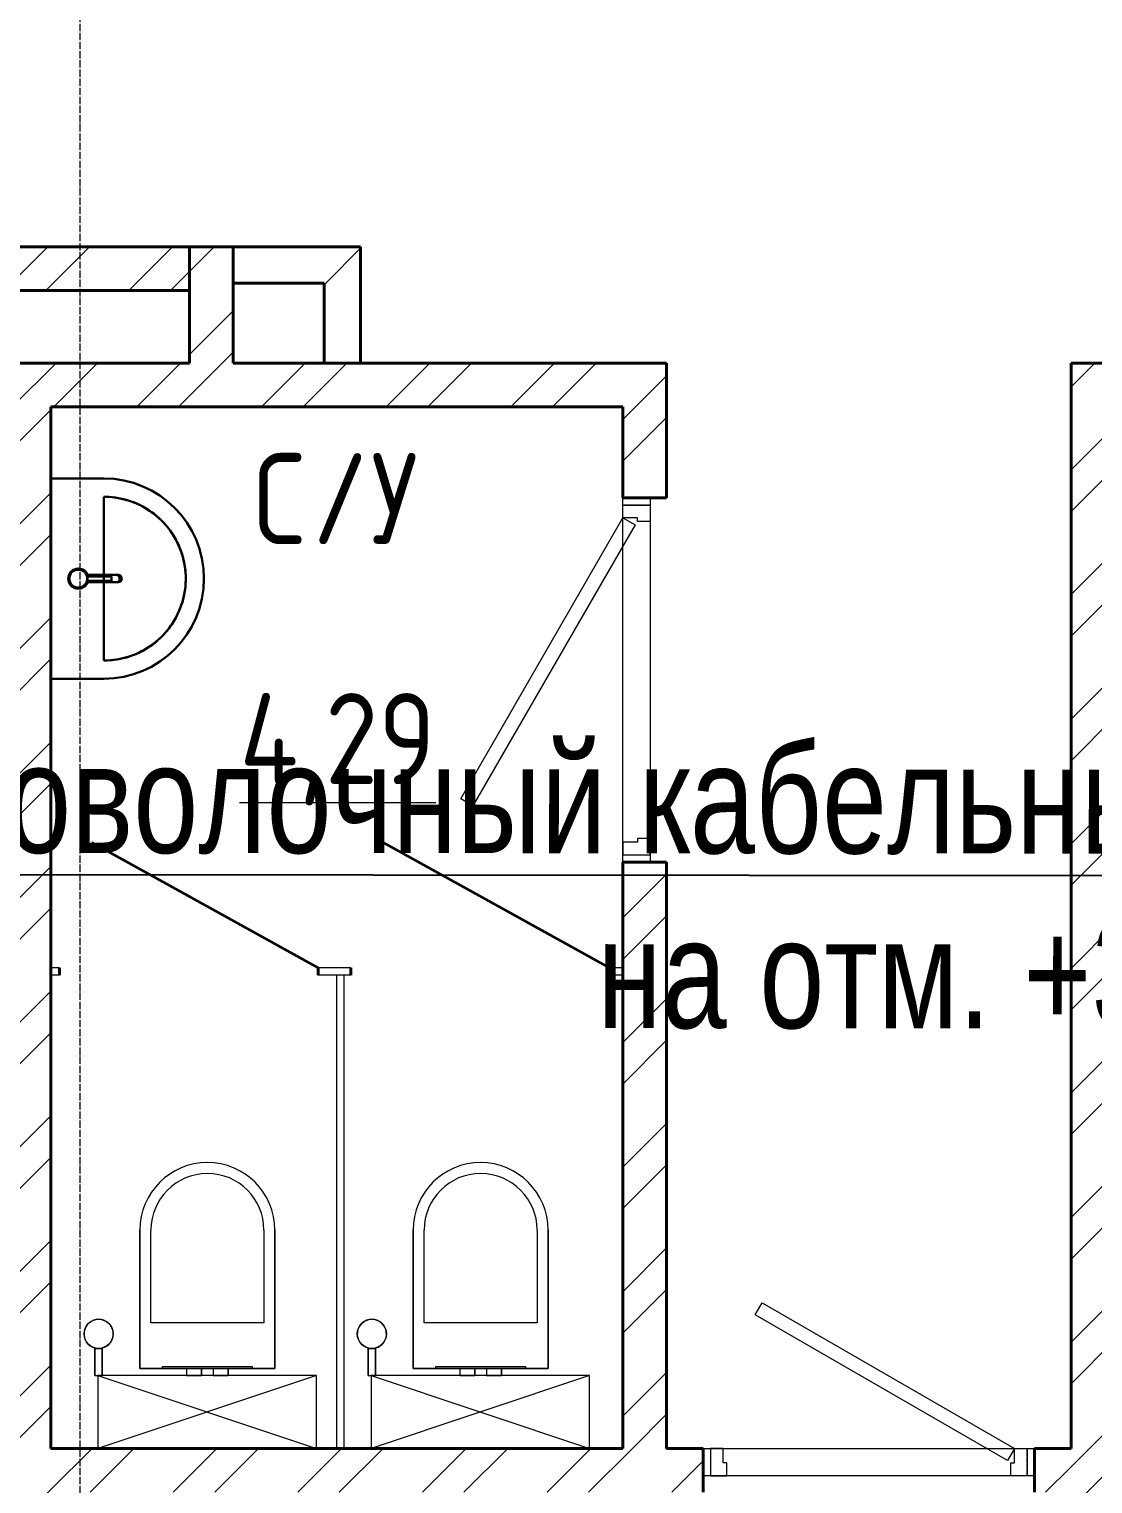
# Model space of a CAD drawing. Header units: millimetres. Extents: x 0 to 351840, y -132678 to 32417.
# Drawn here: x 315193 to 318113, y -47066 to -43071 of the extents above; entities that cross this region are included whole.
import ezdxf
from ezdxf import colors
from ezdxf.entities.mleader import LeaderData, LeaderLine
from ezdxf.math import Vec2, Vec3

# ---------------------------------------------------------------- set-up
doc = ezdxf.new("R2010")
doc.units = ezdxf.units.MM
doc.linetypes.add('BI_линия_сетки', pattern=[25, 20, -2.5, 0, -2.5])
doc.linetypes.add('BI_невидимые', pattern=[5, 3, -2])
for name, color, linetype, lineweight in [('E-CABL-TRAY-IDEN', 7, 'Continuous', 9), ('Двери', 7, 'Continuous', 18), ('Марки помещений', 7, 'Continuous', 20), ('Оси', 7, 'Continuous', 9), ('Перекрытие', 7, 'Continuous', 18), ('Сантехника', 7, 'Continuous', 9), ('Стены внутренние', 7, 'Continuous', 18), ('Стены несущие', 7, 'Continuous', 18), ('Узлы', 7, 'Continuous', 9)]:
    doc.layers.add(name, color=color, linetype=linetype, lineweight=lineweight)
doc.layers.add('Линии', color=7, linetype='Continuous', lineweight=9, true_color=0x00a600)
doc.styles.add('GOST Common_1', font='GOST Common.ttf', dxfattribs={"width": 0.9, "height": 250})
doc.styles.add('новый', font='Шрифт GOST2304A.ttf', dxfattribs={"width": 0.8, "height": 250})
pattern_1 = [(45, (2e-10, 1e-10), (-171.074, 171.074), []), (45, (114.05, 1e-10), (-171.074, 171.074), [])]
pattern_2 = [(45, (2e-10, 1e-10), (-212.132, 212.132), [])]

# ---------------------------------------------------------------- blocks, each defined once
blk = doc.blocks.new('_DotSmall')
at = {"color": 0, "linetype": 'ByBlock', "const_width": 0.5}
blk.add_lwpolyline([(-0.0625, 0, 1), (0.0625, 0, 1)], format="xyb", close=True, dxfattribs=at)
blk = doc.blocks.new('_Двери_Металлические_Однопольная_Техническая_1_3_4_8 - _дверь_ДМВ_2200-1010_Л Д-4_-5753227-01 Этаж__0_000___Отделочный_')
at = {"layer": 'Двери', "color": 9, "lineweight": 9}
for p, q in [((-220, 471.7), (-200.8, 505)), ((-200.8, 505), (570, 60)), ((550.8, 26.7), (-220, 471.7)), ((-320, 60), (-355, 60)), ((-355, 60), (-355, -15)), ((-320, 20), (-320, 60)), ((570, 60), (550.8, 26.7)), ((570, 60), (605, 60)), ((570, 20), (570, 60)), ((605, 60), (605, -15)), ((-310, 20), (-320, 20)), ((-310, -15), (-310, 20)), ((560, 20), (570, 20)), ((560, -15), (560, 20)), ((-355, -15), (-310, -15)), ((605, -15), (560, -15))]:
    blk.add_line(p, q, dxfattribs=at)
at = {"layer": 'Двери', "color": 9, "linetype": 'BI_невидимые', "lineweight": 9}
for p, q in [((-375, -15), (-375, 60)), ((-375, 60), (-355, 60)), ((-375, -15), (-375, 60)), ((-375, 60), (-355, 60)), ((-355, 60), (-355, -15)), ((-355, 60), (-355, -15)), ((605, -15), (605, 60)), ((605, 60), (625, 60)), ((605, -15), (605, 60)), ((605, 60), (625, 60)), ((625, 60), (625, -15)), ((625, 60), (625, -15)), ((-355, -15), (-375, -15)), ((-355, -15), (-375, -15)), ((625, -15), (605, -15)), ((625, -15), (605, -15))]:
    blk.add_line(p, q, dxfattribs=at)
blk = doc.blocks.new('_Двери_Металлические_Однопольная_Техническая_1_3_4_8 - _дверь_ДМВ_2200-910_Л Д-7_-6412821-01 Этаж__0_000___Отделочный_')
at = {"layer": 'Двери', "color": 9, "lineweight": 9}
for p, q in [((-187, 426.7), (-167.8, 460)), ((-167.8, 460), (525, 60)), ((505.8, 26.7), (-187, 426.7)), ((-275, 60), (-310, 60)), ((-310, 60), (-310, -15)), ((-275, 20), (-275, 60)), ((525, 60), (505.8, 26.7)), ((525, 60), (560, 60)), ((525, 20), (525, 60)), ((560, 60), (560, -15)), ((-265, 20), (-275, 20)), ((-265, -15), (-265, 20)), ((515, 20), (525, 20)), ((515, -15), (515, 20)), ((-310, -15), (-265, -15)), ((560, -15), (515, -15))]:
    blk.add_line(p, q, dxfattribs=at)
at = {"layer": 'Двери', "color": 9, "linetype": 'BI_невидимые', "lineweight": 9}
for p, q in [((-330, -15), (-330, 60)), ((-330, 60), (-310, 60)), ((-330, -15), (-330, 60)), ((-330, 60), (-310, 60)), ((-310, 60), (-310, -15)), ((-310, 60), (-310, -15)), ((560, -15), (560, 60)), ((560, 60), (580, 60)), ((560, -15), (560, 60)), ((560, 60), (580, 60)), ((580, 60), (580, -15)), ((580, 60), (580, -15)), ((-310, -15), (-330, -15)), ((-310, -15), (-330, -15)), ((580, -15), (560, -15)), ((580, -15), (560, -15))]:
    blk.add_line(p, q, dxfattribs=at)
blk = doc.blocks.new('_сантехника_2D_унитаз с инсталляцией - _сантехника_2D_унитаз с инсталляцией-V52-01 Этаж__0_000___Отделочный_')
at = {"layer": 'Сантехника', "color": 9}
for p, q in [((300, 200), (-300, 200)), ((-300, 200), (-300, 0)), ((300, 200), (-300, 0)), ((-300, 200), (300, 0)), ((-15.3, 219.6), (-56.3, 219.6)), ((-56.3, 219.6), (-56.3, 200)), ((-56.3, 200), (-15.3, 200)), ((-15.3, 200), (-15.3, 219.6)), ((57.7, 219.6), (16.7, 219.6)), ((16.7, 219.6), (16.7, 200)), ((16.7, 200), (57.7, 200)), ((57.7, 200), (57.7, 219.6)), ((300, 0), (300, 200))]:
    blk.add_line(p, q, dxfattribs=at)
at = {"layer": 'Узлы', "color": 9}
for p, q in [((-184.3, 219.6), (-184.3, 599.8)), ((-184.3, 599.8), (-184.3, 219.6)), ((-154.2, 344.5), (-154.2, 599.7)), ((155.9, 599.7), (155.9, 344.5)), ((185.9, 599.8), (185.9, 219.6)), ((185.9, 219.6), (185.9, 599.8)), ((155.9, 344.5), (-154.2, 344.5)), ((-307.7, 275.8), (-307.7, 200)), ((-307.7, 200), (-307.7, 274.5)), ((-307.7, 274.5), (-287.8, 274.5)), ((-287.8, 200), (-287.8, 275.7)), ((-287.8, 274.5), (-287.8, 200)), ((-307.7, 200), (-287.8, 200)), ((185.9, 219.6), (-184.3, 219.6)), ((-184.3, 219.6), (185.9, 219.6)), ((-122.3, 224.8), (123.7, 224.8)), ((-122.3, 219.6), (-122.3, 224.8)), ((-56.3, 219.6), (-56.3, 200)), ((-15.3, 219.6), (-15.3, 200)), ((16.7, 219.6), (16.7, 200)), ((57.7, 219.6), (57.7, 200)), ((123.7, 224.8), (123.7, 219.6))]:
    blk.add_line(p, q, dxfattribs=at)
blk.add_circle((-297.7, 314.5), 40, dxfattribs=at)
for centre, radius, start, end in [((0.8, 599.8), 185.1, 0, 180), ((0.8, 599.8), 185.1, 360, 180), ((0.9, 599.7), 155.1, 0, 180), ((-297.7, 314.5), 40, 284.3723, 255.4859)]:
    blk.add_arc(centre, radius, start, end, dxfattribs=at)
blk = doc.blocks.new('ADSK_Умывальник_Полукруглый_Керамический_ГОСТ30493-96 - 2-ой величины-5720892-01 Этаж__0_000___Отделочный_')
at = {"layer": 'Сантехника', "color": 9, "lineweight": 30}
for p, q in [((10236.5, 12510), (10236.5, 12365)), ((10501.6, 12510), (10286.5, 12510)), ((10736.5, 12510), (10521.4, 12510)), ((10786.5, 12365), (10786.5, 12510))]:
    blk.add_line(p, q, dxfattribs=at)
at = {"layer": 'Сантехника', "color": 9, "lineweight": 30, "flags": 128}
blk.add_lwpolyline([(10736.5, 12510), (10736.3, 12519), (10735.8, 12528), (10734.9, 12536.9), (10733.6, 12545.8), (10732, 12554.7), (10730.1, 12563.5), (10727.7, 12572.2), (10725.1, 12580.8), (10722.1, 12589.3), (10718.7, 12597.6), (10715.1, 12605.8), (10711.1, 12613.9), (10706.8, 12621.8), (10702.1, 12629.5), (10697.2, 12637), (10692, 12644.4), (10686.5, 12651.5), (10680.7, 12658.4), (10674.6, 12665), (10668.3, 12671.4), (10661.7, 12677.5), (10654.9, 12683.4), (10647.8, 12689), (10640.5, 12694.3), (10633.1, 12699.3), (10625.4, 12704), (10617.5, 12708.4), (10609.5, 12712.5), (10601.4, 12716.3), (10593, 12719.7), (10584.6, 12722.8), (10576, 12725.6), (10567.3, 12728), (10558.6, 12730), (10549.7, 12731.7), (10540.8, 12733.1), (10531.9, 12734.1), (10522.9, 12734.7), (10513.9, 12735), (10504.9, 12734.9), (10495.9, 12734.5), (10487, 12733.7), (10478.1, 12732.5), (10469.2, 12731), (10460.4, 12729.1), (10451.7, 12726.9), (10443, 12724.3), (10434.5, 12721.4), (10426.1, 12718.2), (10417.9, 12714.6), (10409.8, 12710.7), (10401.8, 12706.5), (10394, 12701.9), (10386.5, 12697.1), (10379.1, 12691.9), (10371.9, 12686.5), (10365, 12680.7), (10358.3, 12674.8), (10351.8, 12668.5), (10345.6, 12662), (10339.6, 12655.2), (10334, 12648.2), (10328.6, 12641), (10323.5, 12633.6), (10318.7, 12626), (10314.2, 12618.2), (10310, 12610.2), (10306.2, 12602.1), (10302.7, 12593.8), (10299.5, 12585.4), (10296.7, 12576.8), (10294.2, 12568.2), (10292, 12559.5), (10290.2, 12550.6), (10288.8, 12541.8), (10287.7, 12532.8), (10286.9, 12523.8), (10286.6, 12514.9), (10286.5, 12510)], dxfattribs=at)
at = {"layer": 'Сантехника', "color": 9, "lineweight": 30}
for radius in [275, 225]:
    blk.add_arc((10511.5, 12510), radius, 0, 180, dxfattribs=at)
blk = doc.blocks.new('ADSK_Смеситель_ГОСТ25809-96 - Для умывальника_Однорукояточный-V56-01 Этаж__0_000___Отделочный_')
at = {"layer": 'Сантехника', "color": 9, "lineweight": 30}
for p, q in [((15965.3, 4814.5), (15919.6, 4814.5)), ((15919.6, 4802.5), (15965.3, 4802.5)), ((15978.4, 4818.5), (15920.2, 4818.5)), ((15920.2, 4798.5), (15978.4, 4798.5)), ((15965.2, 4803.5), (15965.2, 4813.5)), ((15986, 4814.5), (15965.3, 4814.5)), ((15965.3, 4802.5), (15986, 4802.5)), ((16001.1, 4818.5), (15978.4, 4818.5)), ((15978.4, 4798.5), (16001.1, 4798.5)), ((15986, 4813.5), (15986, 4814.5)), ((15986, 4813.5), (15986, 4814.5)), ((15986, 4813.5), (15986, 4803.5)), ((15986, 4802.5), (15986, 4803.5)), ((15986, 4802.5), (15986, 4803.5)), ((16005, 4818.5), (16001.1, 4818.5)), ((16001.1, 4798.5), (16005, 4798.5))]:
    blk.add_line(p, q, dxfattribs=at)
for radius, start, end in [(27.5, 90, 270), (27.5, 90, 107.8203), (27.5, 71.9777, 90), (27.5, 11.0769, 90), (27.5, 173.3116, 186.6875), (27.5, 135, 168.0226), (27.5, 191.9767, 225), (24.5, 90, 270), (27.5, 113.3113, 126.6872), (24.5, 270, 90), (27.5, 270, 348.9224), (27.5, 53.3128, 66.6887), (27.5, 11.9774, 45), (27.5, 315, 348.0233), (24.5, 10.2298, 15), (24.5, 10.2298, 15), (24.5, 345, 349.7702), (24.5, 345, 349.7702), (27.5, 233.3119, 246.6878), (27.5, 252.1797, 270), (27.5, 270, 288.0231), (27.5, 293.3122, 306.6881)]:
    blk.add_arc((15895, 4808.5), radius, start, end, dxfattribs=at)
for start_param, end_param in [(4.712389, 6.283185), (3.141593, 4.712389)]:
    blk.add_ellipse((16005, 4808.5), major_axis=(0, 10), ratio=0.965926, start_param=start_param, end_param=end_param, dxfattribs=at)
for points, knots in [([(15919.1, 4813), (15919, 4813.3), (15918.9, 4813.8), (15918.8, 4814.4), (15918.7, 4814.8), (15918.6, 4815), (15918.6, 4815.1)], [0.13888889, 0.13888889, 0.13888889, 0.13888889, 0.16666667, 0.19444444, 0.20833333, 0.22222222, 0.22222222, 0.22222222, 0.22222222]), ([(15918.6, 4801.8), (15918.6, 4801.9), (15918.6, 4802), (15918.7, 4802.4), (15918.9, 4803), (15919, 4803.7), (15919.1, 4804)], [0.77430556, 0.77430556, 0.77430556, 0.77430556, 0.78298611, 0.79166667, 0.82638889, 0.86111111, 0.86111111, 0.86111111, 0.86111111]), ([(15965.3, 4814.5), (15965.3, 4814.5), (15965.2, 4814.5), (15965.2, 4814.4), (15965.2, 4814.2), (15965.2, 4813.9), (15965.2, 4813.7), (15965.2, 4813.5)], [0, 0, 0, 0, 0.166667, 0.333333, 0.5, 0.666667, 1, 1, 1, 1]), ([(15965.7, 4802.5), (15965.7, 4802.5), (15965.7, 4802.5), (15965.7, 4802.6), (15965.8, 4802.8), (15965.8, 4803.1), (15965.8, 4803.3), (15965.8, 4803.5)], [0, 0, 0, 0, 0.166667, 0.333333, 0.5, 0.666667, 1, 1, 1, 1]), ([(15974.7, 4803.5), (15975.1, 4802), (15975.9, 4800.1), (15977.3, 4798.7), (15978, 4798.5), (15978.4, 4798.5)], [0.1666667, 0.1666667, 0.1666667, 0.1666667, 0.3333333, 0.4166667, 0.5, 0.5, 0.5, 0.5]), ([(16001.1, 4818.5), (16001.3, 4818.5), (16001.6, 4818.5), (16002, 4818.4), (16002.5, 4818.3), (16002.9, 4818.2), (16003.4, 4818), (16003.8, 4817.7), (16004.2, 4817.5), (16004.7, 4817.2), (16005.1, 4816.8), (16005.6, 4816.3), (16006, 4815.7), (16006.4, 4815.1), (16006.8, 4814.4), (16007.3, 4813.5), (16007.7, 4812.3), (16008.1, 4810.7), (16008.2, 4809.4), (16008.2, 4808.5)], [0.5, 0.5, 0.5, 0.5, 0.5208333, 0.5416667, 0.5625, 0.5833333, 0.6041667, 0.625, 0.6458333, 0.6666667, 0.6875, 0.7083333, 0.75, 0.7708333, 0.7916667, 0.8333333, 0.875, 0.9166667, 1, 1, 1, 1]), ([(16008.2, 4808.5), (16008.2, 4807.6), (16008.1, 4806.3), (16007.7, 4804.7), (16007.3, 4803.5), (16006.8, 4802.6), (16006.4, 4801.9), (16006, 4801.3), (16005.4, 4800.5), (16004.8, 4799.9), (16004.2, 4799.5), (16003.8, 4799.3), (16003.4, 4799), (16002.9, 4798.8), (16002.5, 4798.7), (16002, 4798.6), (16001.6, 4798.5), (16001.3, 4798.5), (16001.1, 4798.5)], [0, 0, 0, 0, 0.0833333, 0.125, 0.1666667, 0.2083333, 0.2291667, 0.25, 0.2916667, 0.3333333, 0.3541667, 0.375, 0.3958333, 0.4166667, 0.4375, 0.4583333, 0.4791667, 0.5, 0.5, 0.5, 0.5])]:
    blk.add_open_spline(points, degree=3, knots=knots, dxfattribs=at)
for points in [[(15919.7, 4813.5), (15919.7, 4813.6), (15919.7, 4813.8), (15919.6, 4814), (15919.6, 4814.2), (15919.6, 4814.4), (15919.6, 4814.4), (15919.6, 4814.5)], [(15919.6, 4802.5), (15919.6, 4802.6), (15919.6, 4802.6), (15919.6, 4802.8), (15919.6, 4803), (15919.7, 4803.2), (15919.7, 4803.4), (15919.7, 4803.5)], [(15919.7, 4803.5), (15920, 4805.2), (15920.4, 4808.5), (15920, 4811.8), (15919.7, 4813.5)], [(15920, 4814.5), (15920, 4814.5), (15920, 4814.5), (15920, 4814.5)], [(15920.1, 4802.6), (15920.1, 4802.6), (15920, 4802.5), (15920, 4802.5), (15920, 4802.5)], [(15965.2, 4803.5), (15965.2, 4803.3), (15965.2, 4803), (15965.2, 4802.6), (15965.2, 4802.5), (15965.3, 4802.5)], [(15965.8, 4813.5), (15965.8, 4813.7), (15965.8, 4814), (15965.7, 4814.4), (15965.7, 4814.5), (15965.7, 4814.5)], [(15978.4, 4818.5), (15978, 4818.5), (15977.3, 4818.3), (15976.2, 4817.3), (15975.3, 4815.7), (15974.9, 4814.3), (15974.7, 4813.5)]]:
    blk.add_open_spline(points, degree=3, dxfattribs=at)
blk = doc.blocks.new('A$C13a22a9d')
at = {"layer": 'Стены внутренние', "lineweight": 9}
h = blk.add_hatch(dxfattribs=at)
h.set_pattern_fill('FP_42', color=9, style=0, pattern_type=2)
h.set_pattern_definition(pattern_1)
h.paths.add_polyline_path([(15085.3, 5600), (16200, 5600), (16200, 5720), (15085.3, 5720)])
h = blk.add_hatch(dxfattribs=at)
h.set_pattern_fill('FP_42', color=9, style=0, pattern_type=2)
h.set_pattern_definition(pattern_1)
h.paths.add_polyline_path([(16320, 5400), (16320, 5720), (16200, 5720), (16200, 5400)])
h = blk.add_hatch(dxfattribs=at)
h.set_pattern_fill('FP_35', color=9, style=0, pattern_type=2)
h.set_pattern_definition([(0, (2e-10, 1e-10), (1625.6, 406.4), [67.056, -1152.144, 67.056, -1152.144, -6502.4]), (0, (2e-10, 1e-10), (1625.6, 406.4), [-2438.4, 67.056, -2371.344, 67.056, -1152.144, -2844.8]), (0, (2e-10, 1e-10), (1625.6, 406.4), [-6096, 67.056, -745.744, 67.056, -1964.944]), (120, (609.6, 203.2), (-1164.753, 1204.611), [67.056, -1152.144, 67.056, -1152.144, -6502.4]), (120, (609.6, 203.2), (-1164.753, 1204.611), [-2438.4, 67.056, -2371.344, 67.056, -1152.144, -2844.8]), (120, (609.6, 203.2), (-1164.753, 1204.611), [-6096, 67.056, -745.744, 67.056, -1964.944]), (240, (812.8, 1016), (-460.847, -1611.011), [67.056, -1152.144, 67.056, -1152.144, -6502.4]), (240, (812.8, 1016), (-460.847, -1611.011), [-2438.4, 67.056, -2371.344, 67.056, -1152.144, -2844.8]), (240, (812.8, 1016), (-460.847, -1611.011), [-6096, 67.056, -745.744, 67.056, -1964.944])])
h.paths.add_polyline_path([(16670, 5620), (16670, 5720), (16320, 5720), (16320, 5620), (16570, 5620)])
h = blk.add_hatch(dxfattribs=at)
h.set_pattern_fill('FP_36', color=9, style=0, pattern_type=2)
h.set_pattern_definition(pattern_2)
h.paths.add_polyline_path([(16670, 5620), (16670, 5720), (16320, 5720), (16320, 5620), (16570, 5620)])
h = blk.add_hatch(dxfattribs=at)
h.set_pattern_fill('FP_36', color=9, style=0, pattern_type=2)
h.set_pattern_definition(pattern_2)
h.paths.add_polyline_path([(16570, 5400), (16670, 5400), (16670, 5620), (16570, 5620)])
h = blk.add_hatch(dxfattribs=at)
h.set_pattern_fill('FP_42', color=9, style=0, pattern_type=2)
h.set_pattern_definition(pattern_1)
h.paths.add_polyline_path([(17510, 5280), (17510, 5400), (15700, 5400), (15700, 5280), (17390, 5280)])
h = blk.add_hatch(dxfattribs=at)
h.set_pattern_fill('FP_42', color=9, style=0, pattern_type=2)
h.set_pattern_definition(pattern_1)
h.paths.add_polyline_path([(20220, 5280), (21600, 5280), (21600, 5400), (20220, 5400)])
h.paths.add_polyline_path([(18620, 5280), (19220, 5280), (19220, 5400), (18620, 5400)])
h = blk.add_hatch(dxfattribs=at)
h.set_pattern_fill('FP_42', color=9, style=0, pattern_type=2)
h.set_pattern_definition(pattern_1)
h.paths.add_polyline_path([(15700, 200), (15820, 200), (15820, 5280), (15700, 5280), (15700, 714.2)])
h = blk.add_hatch(dxfattribs=at)
h.set_pattern_fill('FP_42', color=9, style=0, pattern_type=2)
h.set_pattern_definition(pattern_1)
h.paths.add_polyline_path([(17510, 2420), (17510, 4030), (17390, 4030), (17390, 2420)])
h.paths.add_polyline_path([(17390, 5030), (17510, 5030), (17510, 5280), (17390, 5280)])
h = blk.add_hatch(dxfattribs=at)
h.set_pattern_fill('FP_42', color=9, style=0, pattern_type=2)
h.set_pattern_definition(pattern_1)
h.paths.add_polyline_path([(18740, 50), (18740, 5280), (18620, 5280), (18620, 50)])
h = blk.add_hatch(dxfattribs=at)
h.set_pattern_fill('FP_42', color=9, style=0, pattern_type=2)
h.set_pattern_definition(pattern_1)
h.paths.add_polyline_path([(17610, 2300), (17610, 2420), (15820, 2420), (15820, 2300), (17037.7, 2300)])
h.paths.add_polyline_path([(18620, 2300), (18620, 2420), (18520, 2420), (18520, 2300)])
at = {"layer": 'Линии', "color": 9, "lineweight": 40}
for p, q in [((16553, 3740), (15932, 4084.2)), ((17353, 3740), (16732, 4084.2)), ((15843, 3720), (15843, 3740)), ((16553, 3720), (16553, 3740)), ((16643, 3720), (16643, 3740)), ((17353, 3720), (17353, 3740))]:
    blk.add_line(p, q, dxfattribs=at)
at = {"layer": 'Линии', "color": 9}
for p, q in [((15843, 3740), (15820, 3740)), ((15843, 3720), (15820, 3720)), ((16643, 3740), (16553, 3740)), ((16643, 3720), (16553, 3720)), ((16605, 2420), (16605, 3720)), ((16625, 2420), (16625, 3720)), ((17390, 3740), (17353, 3740)), ((17390, 3720), (17353, 3720)), ((15820, 2420), (16500, 2420))]:
    blk.add_line(p, q, dxfattribs=at)
at = {"layer": 'Оси', "color": 9, "linetype": 'BI_линия_сетки'}
blk.add_line((15900, -3627.3), (15900, 29372.3), dxfattribs=at)
at = {"layer": 'Перекрытие', "color": 9, "lineweight": 9}
for p, q in [((17390, 4030), (17390, 5030)), ((17465, 5030), (17465, 4030)), ((17610, 2420), (18520, 2420)), ((18520, 2345), (17610, 2345))]:
    blk.add_line(p, q, dxfattribs=at)
at = {"layer": 'Стены несущие', "color": 9, "lineweight": 40}
for p, q in [((16670, 5720), (14475.3, 5720)), ((16200, 5720), (16200, 5400)), ((16320, 5720), (16320, 5400)), ((16670, 5400), (16670, 5720)), ((16200, 5600), (15085.3, 5600)), ((16320, 5620), (16570, 5620)), ((16570, 5620), (16570, 5400)), ((16200, 5400), (14335.3, 5400)), ((17510, 5400), (16320, 5400)), ((17510, 5030), (17510, 5400)), ((19220, 5400), (18620, 5400)), ((18620, 5400), (18620, 2420)), ((15820, 2420), (15820, 5280)), ((15820, 5280), (17390, 5280)), ((17390, 5280), (17390, 5030)), ((17390, 5030), (17510, 5030)), ((17390, 4030), (17390, 2420)), ((17510, 4030), (17390, 4030)), ((17510, 2420), (17510, 4030)), ((17390, 2420), (15820, 2420)), ((17610, 2420), (17510, 2420)), ((17610, 2300), (17610, 2420)), ((18620, 2420), (18520, 2420)), ((18520, 2420), (18520, 2300))]:
    blk.add_line(p, q, dxfattribs=at)
at = {"layer": 'Двери', "color": 9, "rotation": 89.99999999999991}
blk.add_blockref('_Двери_Металлические_Однопольная_Техническая_1_3_4_8 - _дверь_ДМВ_2200-1010_Л Д-4_-5753227-01 Этаж__0_000___Отделочный_', (17450, 4405), dxfattribs=at)
at = {"layer": 'Двери', "color": 9}
blk.add_blockref('_Двери_Металлические_Однопольная_Техническая_1_3_4_8 - _дверь_ДМВ_2200-910_Л Д-7_-6412821-01 Этаж__0_000___Отделочный_', (17940, 2360), dxfattribs=at)
at = {"layer": 'Сантехника', "color": 9, "rotation": 270.0000000000001}
blk.add_blockref('ADSK_Умывальник_Полукруглый_Керамический_ГОСТ30493-96 - 2-ой величины-5720892-01 Этаж__0_000___Отделочный_', (3455, 15320), dxfattribs=at)
at = {"layer": 'Сантехника', "color": 9}
for name, p in [('ADSK_Смеситель_ГОСТ25809-96 - Для умывальника_Однорукояточный-V56-01 Этаж__0_000___Отделочный_', (0, 0)), ('_сантехника_2D_унитаз с инсталляцией - _сантехника_2D_унитаз с инсталляцией-V52-01 Этаж__0_000___Отделочный_', (16248.5, 2420)), ('_сантехника_2D_унитаз с инсталляцией - _сантехника_2D_унитаз с инсталляцией-V52-01 Этаж__0_000___Отделочный_', (16998.5, 2420))]:
    blk.add_blockref(name, p, dxfattribs=at)
at = {"layer": 'Марки помещений', "color": 9, "lineweight": 9, "char_height": 250, "attachment_point": 1, "style": 'GOST Common_1'}
for s, insert, width in [('\\fGOST Common|b0|i0|c204|p34|;\\W.9;С', (16376.1, 5153.1), 194.81), ('\\fGOST Common|b0|i0|c204|p34|;\\W.9;У', (16697.5, 5153.1), 216.456), ('\\fGOST Common|b0|i0|c204|p34|;\\W.9;/', (16536.8, 5153.1), 194.81), ('\\L4,29', (16337.4, 4494.1), 699.873)]:
    blk.add_mtext(s, dxfattribs=dict(at, insert=insert, width=width))

msp = doc.modelspace()

# ---------------------------------------------------------------- block references
msp.add_blockref('A$C13a22a9d', (299433.4, -49388.2))

# ---------------------------------------------------------------- leaders
at = {"layer": 'E-CABL-TRAY-IDEN', "color": 0}
ml = msp.add_multileader_mtext('Standard', dxfattribs=at)
ml.set_content('{\\C0;Проволочный кабельный лоток 100х50(h)\\Pна отм. +3,100}', color=1, style='новый')
ml.set_leader_properties()
ml.set_arrow_properties(name='DOTSMALL')
ml.build(insert=Vec2(0, 0))
ml.multileader.update_dxf_attribs({"text_left_attachment_type": 6, "text_right_attachment_type": 6, "dogleg_length": 107.1, "arrow_head_size": 300})
ctx = ml.context
ctx.base_point, ctx.char_height, ctx.arrow_head_size, ctx.landing_gap_size, ctx.plane_origin, ctx.plane_x_axis, ctx.plane_y_axis = Vec3(314748.2, -45392.4), 300, 300, 10, Vec3(281126.7, -25698.4), Vec3(1, -0.000677), Vec3(0.000677, 1)
ctx.left_attachment, ctx.right_attachment, ctx.text_align_type = 6, 6, 1
notes = []
notes.append((ctx, [(1, (1, 1, 0), (314641.1, -45392.3), (1, -0.000677), 107.1, [(1, [(312872.4, -42388.1)], 0, [])])]))
ctx.mtext.insert, ctx.mtext.text_direction, ctx.mtext.rotation, ctx.mtext.width, ctx.mtext.defined_height, ctx.mtext.alignment, ctx.mtext.line_spacing_factor, ctx.mtext.line_spacing_style, ctx.mtext.flow_direction = Vec3(317833.2, -45034.5), Vec3(1, -0.000677), 6.282508, 6166.303, 388.8, 2, 0.96, 2, 5
for ctx, leaders in notes:
    for number, flags, end, landing, length, lines in leaders:
        leader = LeaderData()
        leader.index, (leader.has_last_leader_line, leader.has_dogleg_vector, leader.attachment_direction) = number, flags
        leader.last_leader_point, leader.dogleg_vector, leader.dogleg_length = Vec3(end), Vec3(landing), length
        for number, points, colour, breaks in lines:
            line = LeaderLine()
            line.index, line.vertices, line.color, line.breaks = number, Vec3.list(points), colors.encode_raw_color(colour), breaks
            leader.lines.append(line)
        ctx.leaders.append(leader)

doc.saveas('drawing.dxf')
